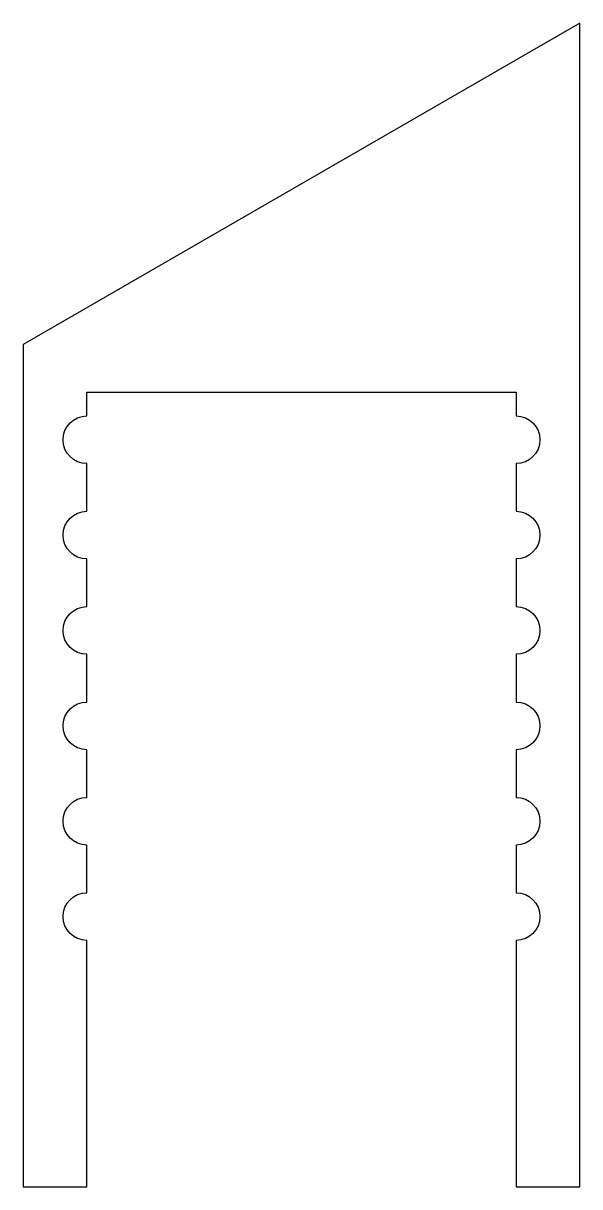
# Model space of a CAD drawing. Header units: millimetres. Extents: x -10 to 25, y -15 to 58.2.
import ezdxf

# ---------------------------------------------------------------- set-up
doc = ezdxf.new("R2010")
doc.units = ezdxf.units.MM

msp = doc.modelspace()

# ---------------------------------------------------------------- linework, layer by layer
msp.add_lwpolyline([(21, 3.5, -1), (21, 0.5), (21, -15), (25, -15), (25, 58.207), (-10, 38), (-10, -15), (-6, -15), (-6, 0.5, -1), (-6, 3.5), (-6, 6.5, -1), (-6, 9.5), (-6, 12.5, -1), (-6, 15.5), (-6, 18.5, -1), (-6, 21.5), (-6, 24.5, -1), (-6, 27.5), (-6, 30.5, -1), (-6, 33.5), (-6, 35), (21, 35), (21, 33.5, -1), (21, 30.5), (21, 27.5, -1), (21, 24.5), (21, 21.5, -1), (21, 18.5), (21, 15.5, -1), (21, 12.5), (21, 9.5, -1), (21, 6.5)], format="xyb", close=True)

doc.saveas('drawing.dxf')
